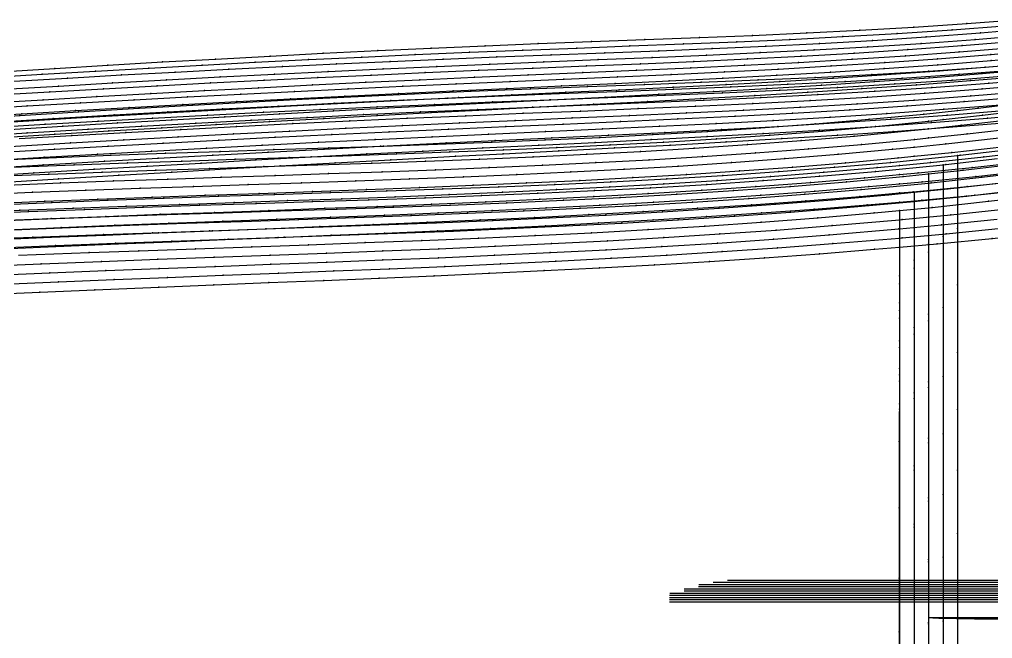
# Model space of a CAD drawing. Extents: x -2408 to 1029, y -526 to 2095.
# Drawn here: x -1537.6 to -1262.1, y 298.3 to 473.7 of the extents above; entities that cross this region are included whole.
import ezdxf

# ---------------------------------------------------------------- set-up
doc = ezdxf.new("R2010")
doc.units = 0

# ---------------------------------------------------------------- blocks, each defined once
blk = doc.blocks.new(' -30')
at = {"layer": '1'}
for points in [[(-952.689583, 505.491886), (-937.607433, 506.156086), (-922.111616, 506.815861), (-907.027667, 507.438159), (-891.957635, 508.04729), (-876.872936, 508.652548), (-861.83698, 509.261239), (-846.753174, 509.887156), (-831.752201, 510.534152), (-816.670932, 511.218628), (-801.184994, 511.966991), (-786.108457, 512.749706), (-770.65652, 513.617506), (-755.587754, 514.53757), (-740.004881, 515.575884), (-725.109999, 516.660635), (-710.060669, 517.858357), (-700.953445, 518.651848), (-694.602526, 519.205145), (-679.573415, 520.634586), (-664.211764, 522.223971)], [(-1026.459982, 10.979555), (-1011.357157, 11.902589), (-996.023324, 12.826319), (-980.999394, 13.717637), (-965.663827, 14.61269), (-950.544015, 15.479823), (-935.206577, 16.343182), (-920.105982, 17.176384), (-904.766612, 18.003775), (-889.287064, 18.818535), (-873.946031, 19.61452), (-858.840044, 20.398946), (-843.499775, 21.209493), (-828.4495, 22.031731), (-813.112931, 22.910487), (-798.123536, 23.822103), (-782.794354, 24.821861), (-767.357727, 25.911562), (-752.041175, 27.088975), (-736.617966, 28.385365)]]:
    blk.add_lwpolyline(points, dxfattribs=at)
at = {"layer": '14'}
for points in [[(-959.803647, 492.458703), (-944.31523, 493.150552), (-928.745346, 493.824862), (-910.67444, 494.579226), (-895.073839, 495.211724), (-879.472994, 495.837705), (-863.872377, 496.46764), (-848.27231, 497.112008), (-832.673265, 497.781282), (-817.075603, 498.485938), (-801.47968, 499.236455), (-785.885971, 500.043304), (-770.294797, 500.916965), (-754.70663, 501.86791), (-739.121791, 502.906618), (-723.540754, 504.043561), (-707.963877, 505.289216), (-700.953674, 505.907516), (-690.233514, 506.852994), (-674.668702, 508.362386), (-659.113786, 510.004054)], [(-1026.968327, -1.775816), (-1010.335484, -0.75873), (-993.222401, 0.270974), (-978.229422, 1.158528), (-962.987189, 2.046197), (-947.543406, 2.929759), (-931.946003, 3.804981), (-916.242685, 4.667644), (-897.852015, 5.652574), (-884.398697, 6.356113), (-868.621156, 7.173227), (-852.843795, 7.995684), (-837.0681, 8.838081), (-821.295402, 9.715025), (-805.527188, 10.641114), (-789.764789, 11.630952), (-774.009689, 12.699139), (-758.263261, 13.860278), (-742.526873, 15.128973)]]:
    blk.add_lwpolyline(points, dxfattribs=at)
at = {"layer": '2'}
blk.add_point((-700.953674, 505.879898), dxfattribs=at)
at = {"layer": '3'}
for p in [(-700.953445, 518.651848), (-694.602526, 519.205145), (-679.573415, 520.634586), (-740.004881, 515.575884), (-725.109999, 516.660635), (-710.060669, 517.858357), (-786.108457, 512.749706), (-770.65652, 513.617506), (-755.587754, 514.53757), (-846.753174, 509.887156), (-831.752201, 510.534152), (-816.670932, 511.218628), (-801.184994, 511.966991), (-907.027667, 507.438159), (-891.957635, 508.04729), (-876.872936, 508.652548), (-861.83698, 509.261239), (-674.668702, 508.362386), (-937.607433, 506.156086), (-922.111616, 506.815861), (-707.963877, 505.289216), (-700.953674, 505.907516), (-690.233514, 506.852994), (-754.70663, 501.86791), (-739.121791, 502.906618), (-723.540754, 504.043561), (-801.47968, 499.236455), (-785.885971, 500.043304), (-770.294797, 500.916965), (-863.872377, 496.46764), (-848.27231, 497.112008), (-832.673265, 497.781282), (-817.075603, 498.485938), (-928.745346, 493.824862), (-910.67444, 494.579226), (-895.073839, 495.211724), (-879.472994, 495.837705), (-944.31523, 493.150552), (-700.95409, 485.75853), (-700.954458, 467.90115), (-700.95481, 450.86053), (-700.955198, 432.063291), (-700.955609, 412.148189), (-700.955925, 396.86254), (-782.794354, 24.821861), (-767.357727, 25.911562), (-752.041175, 27.088975), (-813.112931, 22.910487), (-798.123536, 23.822103), (-873.946031, 19.61452), (-858.840044, 20.398946), (-843.499775, 21.209493), (-828.4495, 22.031731), (-920.105982, 17.176384), (-904.766612, 18.003775), (-889.287064, 18.818535), (-965.663827, 14.61269), (-950.544015, 15.479823), (-935.206577, 16.343182), (-758.263261, 13.860278), (-1011.357157, 11.902589), (-996.023324, 12.826319), (-980.999394, 13.717637), (-789.764789, 11.630952), (-774.009689, 12.699139), (-837.0681, 8.838081), (-821.295402, 9.715025), (-805.527188, 10.641114), (-897.852015, 5.652574), (-884.398697, 6.356113), (-868.621156, 7.173227), (-852.843795, 7.995684), (-947.543406, 2.929759), (-931.946003, 3.804981), (-916.242685, 4.667644), (-993.222401, 0.270974), (-978.229422, 1.158528), (-962.987189, 2.046197), (-1010.335484, -0.75873)]:
    blk.add_point(p, dxfattribs=at)
at = {"layer": '4'}
for p in [(-700.953445, 518.651848), (-700.953674, 505.907516)]:
    blk.add_point(p, dxfattribs=at)
at = {"layer": '7'}
for p, q in [((-766.053925, 405.419922), (-432.919998, 405.419922)), ((-763.632202, -125.051336), (-389.104042, -125.051336))]:
    blk.add_line(p, q, dxfattribs=at)
at = {"layer": '8'}
blk.add_lwpolyline([(-700.953674, 505.879898), (-700.95409, 485.75853), (-700.954458, 467.90115), (-700.95481, 450.86053), (-700.955198, 432.063291), (-700.955609, 412.148189), (-700.955925, 396.86254), (-700.956241, 381.576891), (-700.956551, 366.560706), (-700.956946, 347.424119), (-700.957308, 329.884465), (-700.957624, 314.580517), (-700.957934, 299.567665), (-700.958176, 287.845173)], dxfattribs=at)
blk = doc.blocks.new(' -31')
at = {"layer": '1'}
for points in [[(-956.213389, 507.417536), (-941.164755, 508.066462), (-925.823502, 508.705413), (-910.779474, 509.309431), (-895.436682, 509.909814), (-880.364314, 510.494297), (-865.021492, 511.094201), (-849.986515, 511.696983), (-834.64533, 512.337634), (-819.64924, 512.998925), (-804.311699, 513.721507), (-788.860254, 514.507407), (-773.529113, 515.355389), (-758.116349, 516.287186), (-742.795393, 517.30299), (-727.473822, 518.418899), (-712.168084, 519.644329), (-700.953445, 520.630684), (-697.019179, 520.976708), (-681.735315, 522.450025), (-666.410157, 524.062346)], [(-1025.048698, 13.298257), (-1009.891786, 14.210407), (-994.421841, 15.125327), (-979.087178, 16.015518), (-964.096363, 16.869138), (-948.623433, 17.732253), (-933.280246, 18.568444), (-917.805096, 19.390269), (-902.511805, 20.180359), (-887.034435, 20.959494), (-871.800651, 21.716283), (-856.32288, 22.487864), (-841.149318, 23.262263), (-825.674273, 24.08631), (-810.567308, 24.938351), (-795.098583, 25.874089), (-780.061113, 26.859538), (-764.603561, 27.965631), (-749.634539, 29.141898), (-734.195194, 30.478894)]]:
    blk.add_lwpolyline(points, dxfattribs=at)
at = {"layer": '14'}
for points in [[(-954.668895, 494.772973), (-939.025821, 495.445599), (-923.327902, 496.096582), (-908.17815, 496.702202), (-892.469664, 497.315404), (-876.761037, 497.92473), (-861.052752, 498.541434), (-845.345297, 499.176768), (-829.639194, 499.841984), (-813.934855, 500.548338), (-798.232802, 501.307082), (-782.533523, 502.129468), (-766.837501, 503.02675), (-751.145262, 504.010178), (-735.457216, 505.09101), (-719.773885, 506.280497), (-700.953674, 507.871628), (-700.177085, 507.937295), (-687.689191, 509.100768), (-672.025619, 510.684444)], [(-1034.794891, -0.020003), (-1018.182785, 0.99029), (-1001.068756, 2.012042), (-986.057426, 2.891656), (-970.780793, 3.770144), (-955.286526, 4.643103), (-939.622287, 5.506135), (-923.835967, 6.354823), (-907.975192, 7.18477), (-891.024309, 8.045205), (-875.132846, 8.835067), (-859.241113, 9.625043), (-843.350631, 10.43139), (-827.463031, 11.270359), (-811.579911, 12.158205), (-795.702866, 13.111181), (-779.83353, 14.145537), (-763.973421, 15.277532), (-748.124175, 16.523418), (-732.287387, 17.899448)]]:
    blk.add_lwpolyline(points, dxfattribs=at)
at = {"layer": '2'}
blk.add_point((-700.953674, 507.861099), dxfattribs=at)
at = {"layer": '3'}
for p in [(-697.019179, 520.976708), (-681.735315, 522.450025), (-727.473822, 518.418899), (-712.168084, 519.644329), (-700.953445, 520.630684), (-773.529113, 515.355389), (-758.116349, 516.287186), (-742.795393, 517.30299), (-819.64924, 512.998925), (-804.311699, 513.721507), (-788.860254, 514.507407), (-895.436682, 509.909814), (-880.364314, 510.494297), (-865.021492, 511.094201), (-849.986515, 511.696983), (-834.64533, 512.337634), (-941.164755, 508.066462), (-925.823502, 508.705413), (-910.779474, 509.309431), (-700.953674, 507.871628), (-700.177085, 507.937295), (-687.689191, 509.100768), (-735.457216, 505.09101), (-719.773885, 506.280497), (-782.533523, 502.129468), (-766.837501, 503.02675), (-751.145262, 504.010178), (-845.345297, 499.176768), (-829.639194, 499.841984), (-813.934855, 500.548338), (-798.232802, 501.307082), (-923.327902, 496.096582), (-908.17815, 496.702202), (-892.469664, 497.315404), (-876.761037, 497.92473), (-861.052752, 498.541434), (-939.025821, 495.445599), (-700.95409, 487.322493), (-700.954458, 469.094819), (-700.95481, 451.700844), (-700.955198, 432.513816), (-700.955609, 412.185753), (-700.955925, 396.583138), (-764.603561, 27.965631), (-749.634539, 29.141898), (-810.567308, 24.938351), (-795.098583, 25.874089), (-780.061113, 26.859538), (-856.32288, 22.487864), (-841.149318, 23.262263), (-825.674273, 24.08631), (-917.805096, 19.390269), (-902.511805, 20.180359), (-887.034435, 20.959494), (-871.800651, 21.716283), (-964.096363, 16.869138), (-948.623433, 17.732253), (-933.280246, 18.568444), (-1009.891786, 14.210407), (-994.421841, 15.125327), (-979.087178, 16.015518), (-779.83353, 14.145537), (-763.973421, 15.277532), (-748.124175, 16.523418), (-827.463031, 11.270359), (-811.579911, 12.158205), (-795.702866, 13.111181), (-875.132846, 8.835067), (-859.241113, 9.625043), (-843.350631, 10.43139), (-923.835967, 6.354823), (-907.975192, 7.18477), (-891.024309, 8.045205), (-986.057426, 2.891656), (-970.780793, 3.770144), (-955.286526, 4.643103), (-939.622287, 5.506135), (-1018.182785, 0.99029), (-1001.068756, 2.012042)]:
    blk.add_point(p, dxfattribs=at)
at = {"layer": '4'}
for p in [(-700.953445, 520.630684), (-700.953674, 507.871628)]:
    blk.add_point(p, dxfattribs=at)
at = {"layer": '7'}
for p, q in [((-766.053925, 405.419922), (-432.919998, 405.419922)), ((-763.632202, -125.051336), (-389.104042, -125.051336))]:
    blk.add_line(p, q, dxfattribs=at)
at = {"layer": '8'}
blk.add_lwpolyline([(-700.953674, 507.861099), (-700.95409, 487.322493), (-700.954458, 469.094819), (-700.95481, 451.700844), (-700.955198, 432.513816), (-700.955609, 412.185753), (-700.955925, 396.583138), (-700.956241, 380.980522), (-700.956551, 365.652977), (-700.956946, 346.119563), (-700.957308, 328.216197), (-700.957624, 312.5949), (-700.957934, 297.270754), (-700.958176, 285.305176)], dxfattribs=at)
blk = doc.blocks.new(' -32')
at = {"layer": '1'}
for points in [[(-953.594925, 509.607993), (-938.322926, 510.243036), (-923.1187, 510.850663), (-907.844861, 511.438175), (-892.552142, 512.013187), (-877.277669, 512.585146), (-862.024551, 513.164813), (-846.751166, 513.764664), (-831.53952, 514.392253), (-816.269083, 515.063461), (-801.001022, 515.786796), (-785.834479, 516.567909), (-770.573491, 517.427842), (-755.449849, 518.364112), (-740.200043, 519.403976), (-724.875012, 520.5571), (-709.642093, 521.821944), (-700.953445, 522.616844), (-694.557722, 523.201933), (-679.348956, 524.72913), (-664.318127, 526.376323)], [(-1035.620396, 14.889368), (-1020.483334, 15.798457), (-1005.428564, 16.685545), (-989.985983, 17.577232), (-974.929201, 18.42805), (-959.45837, 19.282104), (-944.399344, 20.092843), (-929.266918, 20.886145), (-914.205567, 21.652657), (-898.727986, 22.414029), (-883.664382, 23.134938), (-868.319484, 23.862668), (-853.255966, 24.585178), (-837.98626, 25.341618), (-822.925843, 26.126801), (-807.730136, 26.973803), (-792.676608, 27.882423), (-777.557094, 28.880208), (-762.5158, 29.973046), (-747.42515, 31.185646)]]:
    blk.add_lwpolyline(points, dxfattribs=at)
at = {"layer": '14'}
for points in [[(-957.264855, 496.740298), (-941.514519, 497.401533), (-925.709144, 498.039063), (-910.545085, 498.626378), (-894.728855, 499.222836), (-878.91242, 499.814759), (-863.096353, 500.414203), (-847.281183, 501.033226), (-831.467557, 501.683881), (-815.656007, 502.378226), (-799.847102, 503.128318), (-784.041373, 503.946213), (-768.239466, 504.843965), (-752.441914, 505.833632), (-736.649247, 506.927273), (-720.862112, 508.136939), (-701.136794, 509.830549), (-700.953674, 509.847908), (-689.034821, 510.978725), (-673.269923, 512.604379)], [(-1033.240274, 2.310251), (-1016.346685, 3.321644), (-998.972567, 4.339362), (-983.75547, 5.211206), (-968.288621, 6.077769), (-952.619872, 6.934457), (-936.796781, 7.776695), (-920.867203, 8.599889), (-902.211607, 9.530105), (-888.328943, 10.199019), (-872.323106, 10.958336), (-856.317384, 11.72208), (-840.313552, 12.508138), (-824.313384, 13.334394), (-808.318694, 14.218732), (-792.331181, 15.179041), (-776.352658, 16.233206), (-760.384899, 17.399111), (-744.429681, 18.694642)]]:
    blk.add_lwpolyline(points, dxfattribs=at)
at = {"layer": '2'}
blk.add_point((-700.953674, 509.8423), dxfattribs=at)
at = {"layer": '3'}
for p in [(-679.348956, 524.72913), (-709.642093, 521.821944), (-700.953445, 522.616844), (-694.557722, 523.201933), (-755.449849, 518.364112), (-740.200043, 519.403976), (-724.875012, 520.5571), (-801.001022, 515.786796), (-785.834479, 516.567909), (-770.573491, 517.427842), (-877.277669, 512.585146), (-862.024551, 513.164813), (-846.751166, 513.764664), (-831.53952, 514.392253), (-816.269083, 515.063461), (-938.322926, 510.243036), (-923.1187, 510.850663), (-907.844861, 511.438175), (-892.552142, 512.013187), (-701.136794, 509.830549), (-700.953674, 509.847908), (-689.034821, 510.978725), (-720.862112, 508.136939), (-768.239466, 504.843965), (-752.441914, 505.833632), (-736.649247, 506.927273), (-831.467557, 501.683881), (-815.656007, 502.378226), (-799.847102, 503.128318), (-784.041373, 503.946213), (-894.728855, 499.222836), (-878.91242, 499.814759), (-863.096353, 500.414203), (-847.281183, 501.033226), (-941.514519, 497.401533), (-925.709144, 498.039063), (-910.545085, 498.626378), (-700.95409, 488.886455), (-700.954458, 470.288488), (-700.95481, 452.541158), (-700.955198, 432.964349), (-700.955505, 417.481348), (-700.95582, 401.624134), (-792.676608, 27.882423), (-777.557094, 28.880208), (-762.5158, 29.973046), (-837.98626, 25.341618), (-822.925843, 26.126801), (-807.730136, 26.973803), (-898.727986, 22.414029), (-883.664382, 23.134938), (-868.319484, 23.862668), (-853.255966, 24.585178), (-944.399344, 20.092843), (-929.266918, 20.886145), (-914.205567, 21.652657), (-1005.428564, 16.685545), (-989.985983, 17.577232), (-974.929201, 18.42805), (-959.45837, 19.282104), (-760.384899, 17.399111), (-1020.483334, 15.798457), (-808.318694, 14.218732), (-792.331181, 15.179041), (-776.352658, 16.233206), (-856.317384, 11.72208), (-840.313552, 12.508138), (-824.313384, 13.334394), (-920.867203, 8.599889), (-902.211607, 9.530105), (-888.328943, 10.199019), (-872.323106, 10.958336), (-968.288621, 6.077769), (-952.619872, 6.934457), (-936.796781, 7.776695), (-1016.346685, 3.321644), (-998.972567, 4.339362), (-983.75547, 5.211206)]:
    blk.add_point(p, dxfattribs=at)
at = {"layer": '4'}
for p in [(-700.953445, 522.616844), (-700.953674, 509.847908)]:
    blk.add_point(p, dxfattribs=at)
at = {"layer": '7'}
for p, q in [((-766.053925, 405.419922), (-432.919998, 405.419922)), ((-763.632202, -125.051336), (-389.104042, -125.051336))]:
    blk.add_line(p, q, dxfattribs=at)
at = {"layer": '8'}
blk.add_lwpolyline([(-700.953674, 509.8423), (-700.95409, 488.886455), (-700.954458, 470.288488), (-700.95481, 452.541158), (-700.955198, 432.964349), (-700.955505, 417.481348), (-700.95582, 401.624134), (-700.956136, 385.673368), (-700.956448, 369.909708), (-700.956751, 354.613812), (-700.957132, 335.431994), (-700.957472, 318.245988), (-700.95776, 303.721027), (-700.958064, 288.378354), (-700.958176, 282.765179)], dxfattribs=at)
blk = doc.blocks.new(' -33')
at = {"layer": '1'}
for points in [[(-956.48809, 511.558167), (-941.15004, 512.181049), (-925.67475, 512.782963), (-910.334706, 513.354747), (-894.898587, 513.915408), (-879.557871, 514.469708), (-863.688546, 515.052308), (-848.824508, 515.617616), (-833.486072, 516.232231), (-818.138934, 516.89045), (-802.804766, 517.602938), (-787.504957, 518.380042), (-772.178103, 519.236488), (-756.925237, 520.177889), (-741.610167, 521.224263), (-726.15143, 522.395236), (-710.854329, 523.679415), (-700.953445, 524.59877), (-695.654133, 525.09081), (-680.382994, 526.653011), (-665.228335, 528.349747)], [(-1038.395303, 16.957794), (-1023.205807, 17.860224), (-1008.012674, 18.74379), (-992.851136, 19.605462), (-977.655667, 20.448117), (-962.378839, 21.273721), (-947.180992, 22.072432), (-931.779804, 22.856026), (-916.57929, 23.602129), (-901.09277, 24.334801), (-885.889938, 25.03201), (-870.467076, 25.730405), (-855.264132, 26.425488), (-839.915285, 27.152162), (-824.715526, 27.914039), (-809.448063, 28.737968), (-794.255524, 29.632615), (-779.081015, 30.617696), (-763.901431, 31.711709), (-748.728626, 32.930879), (-733.570572, 34.291602)]]:
    blk.add_lwpolyline(points, dxfattribs=at)
at = {"layer": '14'}
for points in [[(-959.861696, 498.706712), (-944.003629, 499.356965), (-926.913155, 500.026567), (-910.989376, 500.62208), (-895.064728, 501.201132), (-879.139923, 501.776541), (-863.215558, 502.361125), (-847.292345, 502.967702), (-831.370996, 503.609087), (-815.452108, 504.2981), (-799.536393, 505.047557), (-783.624525, 505.870276), (-767.717215, 506.779072), (-751.815062, 507.786767), (-735.918776, 508.906176), (-720.029071, 510.150113), (-700.953674, 511.831245), (-700.177126, 511.899686), (-686.40693, 513.252232), (-670.544437, 514.956992)], [(-1033.979155, 4.499487), (-1016.881948, 5.50878), (-1001.850177, 6.375805), (-986.520822, 7.239562), (-970.941483, 8.095285), (-955.159831, 8.93821), (-939.223461, 9.763571), (-923.180193, 10.566594), (-907.077622, 11.342517), (-891.073816, 12.083681), (-874.953148, 12.813767), (-858.832385, 13.546876), (-842.71355, 14.302547), (-826.598671, 15.100318), (-810.489657, 15.959734), (-794.388572, 16.90033), (-778.297327, 17.941651), (-762.217985, 19.103232), (-746.152459, 20.404619)]]:
    blk.add_lwpolyline(points, dxfattribs=at)
at = {"layer": '2'}
blk.add_point((-700.953674, 511.823502), dxfattribs=at)
at = {"layer": '3'}
for p in [(-680.382994, 526.653011), (-710.854329, 523.679415), (-700.953445, 524.59877), (-695.654133, 525.09081), (-741.610167, 521.224263), (-726.15143, 522.395236), (-787.504957, 518.380042), (-772.178103, 519.236488), (-756.925237, 520.177889), (-848.824508, 515.617616), (-833.486072, 516.232231), (-818.138934, 516.89045), (-802.804766, 517.602938), (-925.67475, 512.782963), (-910.334706, 513.354747), (-894.898587, 513.915408), (-879.557871, 514.469708), (-863.688546, 515.052308), (-686.40693, 513.252232), (-941.15004, 512.181049), (-720.029071, 510.150113), (-700.953674, 511.831245), (-700.177126, 511.899686), (-751.815062, 507.786767), (-735.918776, 508.906176), (-815.452108, 504.2981), (-799.536393, 505.047557), (-783.624525, 505.870276), (-767.717215, 506.779072), (-879.139923, 501.776541), (-863.215558, 502.361125), (-847.292345, 502.967702), (-831.370996, 503.609087), (-944.003629, 499.356965), (-926.913155, 500.026567), (-910.989376, 500.62208), (-895.064728, 501.201132), (-700.954028, 493.650369), (-700.954378, 475.636261), (-700.954718, 458.108068), (-700.955099, 438.544343), (-700.955402, 422.943899), (-700.955714, 406.866367), (-779.081015, 30.617696), (-763.901431, 31.711709), (-748.728626, 32.930879), (-824.715526, 27.914039), (-809.448063, 28.737968), (-794.255524, 29.632615), (-885.889938, 25.03201), (-870.467076, 25.730405), (-855.264132, 26.425488), (-839.915285, 27.152162), (-947.180992, 22.072432), (-931.779804, 22.856026), (-916.57929, 23.602129), (-901.09277, 24.334801), (-992.851136, 19.605462), (-977.655667, 20.448117), (-962.378839, 21.273721), (-1023.205807, 17.860224), (-1008.012674, 18.74379), (-794.388572, 16.90033), (-778.297327, 17.941651), (-762.217985, 19.103232), (-842.71355, 14.302547), (-826.598671, 15.100318), (-810.489657, 15.959734), (-907.077622, 11.342517), (-891.073816, 12.083681), (-874.953148, 12.813767), (-858.832385, 13.546876), (-955.159831, 8.93821), (-939.223461, 9.763571), (-923.180193, 10.566594), (-1001.850177, 6.375805), (-986.520822, 7.239562), (-970.941483, 8.095285), (-1016.881948, 5.50878)]:
    blk.add_point(p, dxfattribs=at)
at = {"layer": '4'}
for p in [(-700.953445, 524.59877), (-700.953674, 511.831245)]:
    blk.add_point(p, dxfattribs=at)
at = {"layer": '7'}
for p, q in [((-766.053925, 405.419922), (-432.919998, 405.419922)), ((-763.632202, -125.051336), (-389.104042, -125.051336))]:
    blk.add_line(p, q, dxfattribs=at)
at = {"layer": '8'}
blk.add_lwpolyline([(-700.953674, 511.823502), (-700.954028, 493.650369), (-700.954378, 475.636261), (-700.954718, 458.108068), (-700.955099, 438.544343), (-700.955402, 422.943899), (-700.955714, 406.866367), (-700.95603, 390.598014), (-700.956345, 374.425076), (-700.956652, 358.633801), (-700.956946, 343.510434), (-700.957308, 324.879663), (-700.957624, 308.623679), (-700.957934, 292.676912), (-700.958176, 280.225182)], dxfattribs=at)
blk = doc.blocks.new(' -34')
at = {"layer": '1'}
for points in [[(-965.215882, 513.271594), (-950.096284, 513.881158), (-934.975648, 514.464395), (-919.969694, 515.01613), (-904.847304, 515.551791), (-889.426656, 516.088687), (-874.304032, 516.617669), (-858.928688, 517.169872), (-843.807493, 517.738742), (-828.480727, 518.353322), (-813.363008, 519.008648), (-798.086688, 519.732265), (-782.975286, 520.520557), (-767.749252, 521.39969), (-752.648256, 522.367472), (-737.469475, 523.44814), (-722.384569, 524.641285), (-707.267001, 525.968982), (-700.953445, 526.583061), (-692.206002, 527.43393), (-677.079541, 529.053574), (-662.050227, 530.814204)], [(-1037.754675, 19.228593), (-1022.618181, 20.113599), (-1007.441167, 20.979895), (-992.302211, 21.821958), (-977.184378, 22.639662), (-962.042918, 23.434851), (-946.865268, 24.207538), (-931.721191, 24.951114), (-916.239627, 25.679105), (-901.092699, 26.362402), (-885.785749, 27.030579), (-870.637486, 27.683523), (-855.402736, 28.3493), (-840.256066, 29.038188), (-825.104764, 29.772288), (-809.963278, 30.568387), (-794.902986, 31.439294), (-779.771741, 32.411262), (-764.804323, 33.485809), (-749.690761, 34.703088), (-734.588409, 36.070656)]]:
    blk.add_lwpolyline(points, dxfattribs=at)
at = {"layer": '14'}
for points in [[(-950.491596, 501.155579), (-930.471633, 501.924001), (-916.404954, 502.435759), (-900.37211, 503.000341), (-884.338821, 503.558087), (-868.305938, 504.122599), (-852.274195, 504.707481), (-836.244364, 505.32634), (-820.217219, 505.992778), (-804.193493, 506.720402), (-788.174036, 507.522814), (-772.159582, 508.413619), (-756.150905, 509.406422), (-740.148737, 510.51483), (-724.15393, 511.752442), (-708.167216, 513.132865), (-700.953674, 513.827705), (-691.711907, 514.717917), (-675.745384, 516.42358), (-659.793142, 518.29591)], [(-1029.778474, 6.975854), (-1014.859924, 7.838422), (-999.611605, 8.698471), (-984.081227, 9.551048), (-968.316431, 10.391207), (-952.36486, 11.213999), (-936.274156, 12.014474), (-920.091959, 12.787686), (-903.24683, 13.556277), (-887.01248, 14.266178), (-870.776659, 14.965254), (-854.541482, 15.674685), (-838.309179, 16.415645), (-822.081941, 17.20931), (-805.861958, 18.076856), (-789.651423, 19.039459), (-773.452526, 20.118295), (-757.267459, 21.33454), (-741.098412, 22.70937)]]:
    blk.add_lwpolyline(points, dxfattribs=at)
at = {"layer": '2'}
blk.add_point((-700.953674, 513.804703), dxfattribs=at)
at = {"layer": '3'}
for p in [(-677.079541, 529.053574), (-700.953445, 526.583061), (-692.206002, 527.43393), (-722.384569, 524.641285), (-707.267001, 525.968982), (-767.749252, 521.39969), (-752.648256, 522.367472), (-737.469475, 523.44814), (-828.480727, 518.353322), (-813.363008, 519.008648), (-798.086688, 519.732265), (-782.975286, 520.520557), (-904.847304, 515.551791), (-889.426656, 516.088687), (-874.304032, 516.617669), (-858.928688, 517.169872), (-843.807493, 517.738742), (-675.745384, 516.42358), (-950.096284, 513.881158), (-934.975648, 514.464395), (-919.969694, 515.01613), (-708.167216, 513.132865), (-700.953674, 513.827705), (-691.711907, 514.717917), (-740.148737, 510.51483), (-724.15393, 511.752442), (-788.174036, 507.522814), (-772.159582, 508.413619), (-756.150905, 509.406422), (-852.274195, 504.707481), (-836.244364, 505.32634), (-820.217219, 505.992778), (-804.193493, 506.720402), (-930.471633, 501.924001), (-916.404954, 502.435759), (-900.37211, 503.000341), (-884.338821, 503.558087), (-868.305938, 504.122599), (-700.954028, 495.276801), (-700.954378, 476.91103), (-700.954718, 459.040651), (-700.955099, 439.09501), (-700.955402, 423.190017), (-700.955714, 406.798633), (-764.804323, 33.485809), (-749.690761, 34.703088), (-809.963278, 30.568387), (-794.902986, 31.439294), (-779.771741, 32.411262), (-870.637486, 27.683523), (-855.402736, 28.3493), (-840.256066, 29.038188), (-825.104764, 29.772288), (-931.721191, 24.951114), (-916.239627, 25.679105), (-901.092699, 26.362402), (-885.785749, 27.030579), (-977.184378, 22.639662), (-962.042918, 23.434851), (-946.865268, 24.207538), (-1022.618181, 20.113599), (-1007.441167, 20.979895), (-992.302211, 21.821958), (-773.452526, 20.118295), (-757.267459, 21.33454), (-822.081941, 17.20931), (-805.861958, 18.076856), (-789.651423, 19.039459), (-887.01248, 14.266178), (-870.776659, 14.965254), (-854.541482, 15.674685), (-838.309179, 16.415645), (-952.36486, 11.213999), (-936.274156, 12.014474), (-920.091959, 12.787686), (-903.24683, 13.556277), (-999.611605, 8.698471), (-984.081227, 9.551048), (-968.316431, 10.391207), (-1014.859924, 7.838422)]:
    blk.add_point(p, dxfattribs=at)
at = {"layer": '4'}
for p in [(-700.953445, 526.583061), (-700.953674, 513.827705)]:
    blk.add_point(p, dxfattribs=at)
at = {"layer": '7'}
for p, q in [((-766.053925, 405.419922), (-432.919998, 405.419922)), ((-763.632202, -125.051336), (-389.104042, -125.051336))]:
    blk.add_line(p, q, dxfattribs=at)
at = {"layer": '8'}
blk.add_lwpolyline([(-700.953674, 513.804703), (-700.954028, 495.276801), (-700.954378, 476.91103), (-700.954718, 459.040651), (-700.955099, 439.09501), (-700.955402, 423.190017), (-700.955714, 406.798633), (-700.95603, 390.212692), (-700.956345, 373.72403), (-700.956652, 357.62448), (-700.956946, 342.205879), (-700.957308, 323.211396), (-700.957624, 306.638075), (-700.957934, 290.379991), (-700.958176, 277.685184)], dxfattribs=at)
blk = doc.blocks.new(' -35')
at = {"layer": '1'}
for points in [[(-962.418328, 515.226969), (-947.101668, 515.848926), (-932.063875, 516.43203), (-916.699984, 516.998682), (-901.660338, 517.532334), (-886.339838, 518.067081), (-871.300024, 518.595463), (-856.027448, 519.147777), (-840.989233, 519.719206), (-825.768242, 520.337784), (-810.733724, 521.000639), (-795.566458, 521.733877), (-780.538711, 522.536485), (-765.424873, 523.432438), (-750.408314, 524.423039), (-735.401972, 525.525264), (-720.402648, 526.751485), (-705.415099, 528.113438), (-700.953445, 528.563385), (-690.21272, 529.646569), (-675.255575, 531.309469)], [(-1037.62876, 21.010414), (-1022.317543, 21.921666), (-1007.100354, 22.804557), (-991.843722, 23.665668), (-976.623719, 24.499686), (-961.287901, 25.314339), (-946.065137, 26.095991), (-930.879642, 26.845534), (-915.653807, 27.564757), (-900.149849, 28.264762), (-884.921417, 28.926582), (-869.491646, 29.586773), (-854.263099, 30.245948), (-838.920024, 30.938467), (-823.694953, 31.673938), (-808.446946, 32.477426), (-793.229916, 33.364866), (-778.088367, 34.352138), (-762.886271, 35.467571), (-747.500666, 36.743473)]]:
    blk.add_lwpolyline(points, dxfattribs=at)
at = {"layer": '14'}
for points in [[(-959.889795, 502.620711), (-944.017931, 503.261005), (-927.07975, 503.910177), (-911.141133, 504.489572), (-895.201398, 505.050407), (-879.261329, 505.606817), (-863.321862, 506.172931), (-847.38378, 506.762882), (-831.447983, 507.390801), (-815.515369, 508.070817), (-799.586721, 508.817065), (-783.662977, 509.643673), (-767.744919, 510.564776), (-751.833447, 511.594504), (-735.929458, 512.746984), (-720.033737, 514.036355), (-700.953674, 515.790672), (-700.177104, 515.862091), (-686.131963, 517.310616), (-670.270165, 519.108084)], [(-1031.722486, 8.641986), (-1014.537182, 9.654577), (-999.436765, 10.519862), (-984.045124, 11.377264), (-968.410118, 12.221633), (-952.579384, 13.047829), (-936.600783, 13.850699), (-920.522136, 14.625094), (-904.391192, 15.365869), (-888.600371, 16.057306), (-872.455227, 16.747644), (-856.310227, 17.443511), (-840.167818, 18.167295), (-824.030335, 18.94139), (-807.900113, 19.78819), (-791.779599, 20.730083), (-775.671091, 21.789465), (-759.577038, 22.988724), (-743.499734, 24.350258)]]:
    blk.add_lwpolyline(points, dxfattribs=at)
at = {"layer": '2'}
blk.add_point((-700.953674, 515.785904), dxfattribs=at)
at = {"layer": '3'}
for p in [(-690.21272, 529.646569), (-720.402648, 526.751485), (-705.415099, 528.113438), (-700.953445, 528.563385), (-750.408314, 524.423039), (-735.401972, 525.525264), (-810.733724, 521.000639), (-795.566458, 521.733877), (-780.538711, 522.536485), (-765.424873, 523.432438), (-886.339838, 518.067081), (-871.300024, 518.595463), (-856.027448, 519.147777), (-840.989233, 519.719206), (-825.768242, 520.337784), (-947.101668, 515.848926), (-932.063875, 516.43203), (-916.699984, 516.998682), (-901.660338, 517.532334), (-700.953674, 515.790672), (-700.177104, 515.862091), (-686.131963, 517.310616), (-735.929458, 512.746984), (-720.033737, 514.036355), (-767.744919, 510.564776), (-751.833447, 511.594504), (-831.447983, 507.390801), (-815.515369, 508.070817), (-799.586721, 508.817065), (-783.662977, 509.643673), (-911.141133, 504.489572), (-895.201398, 505.050407), (-879.261329, 505.606817), (-863.321862, 506.172931), (-847.38378, 506.762882), (-944.017931, 503.261005), (-927.07975, 503.910177), (-700.954028, 496.90323), (-700.954378, 478.185792), (-700.954718, 459.973234), (-700.955099, 439.645677), (-700.955402, 423.436136), (-700.955714, 406.73088), (-793.229916, 33.364866), (-778.088367, 34.352138), (-762.886271, 35.467571), (-838.920024, 30.938467), (-823.694953, 31.673938), (-808.446946, 32.477426), (-915.653807, 27.564757), (-900.149849, 28.264762), (-884.921417, 28.926582), (-869.491646, 29.586773), (-854.263099, 30.245948), (-961.287901, 25.314339), (-946.065137, 26.095991), (-930.879642, 26.845534), (-1007.100354, 22.804557), (-991.843722, 23.665668), (-976.623719, 24.499686), (-759.577038, 22.988724), (-1022.317543, 21.921666), (-807.900113, 19.78819), (-791.779599, 20.730083), (-775.671091, 21.789465), (-872.455227, 16.747644), (-856.310227, 17.443511), (-840.167818, 18.167295), (-824.030335, 18.94139), (-936.600783, 13.850699), (-920.522136, 14.625094), (-904.391192, 15.365869), (-888.600371, 16.057306), (-984.045124, 11.377264), (-968.410118, 12.221633), (-952.579384, 13.047829), (-1014.537182, 9.654577), (-999.436765, 10.519862)]:
    blk.add_point(p, dxfattribs=at)
at = {"layer": '4'}
for p in [(-700.953445, 528.563385), (-700.953674, 515.790672)]:
    blk.add_point(p, dxfattribs=at)
at = {"layer": '7'}
for p, q in [((-766.053925, 405.419922), (-432.919998, 405.419922)), ((-763.632202, -125.051336), (-389.104042, -125.051336))]:
    blk.add_line(p, q, dxfattribs=at)
at = {"layer": '8'}
blk.add_lwpolyline([(-700.953674, 515.785904), (-700.954028, 496.90323), (-700.954378, 478.185792), (-700.954718, 459.973234), (-700.955099, 439.645677), (-700.955402, 423.436136), (-700.955714, 406.73088), (-700.95603, 389.827352), (-700.956345, 373.022984), (-700.956652, 356.61516), (-700.956946, 340.901323), (-700.957221, 326.178895), (-700.95755, 308.605239), (-700.957822, 294.027856), (-700.958098, 279.321955), (-700.958176, 275.145187)], dxfattribs=at)
blk = doc.blocks.new(' -36')
at = {"layer": '1'}
for points in [[(-965.726704, 517.167631), (-950.598815, 517.768795), (-935.469816, 518.340965), (-920.108045, 518.890989), (-904.977129, 519.409745), (-889.535127, 519.928552), (-874.403924, 520.43925), (-859.012279, 520.974155), (-843.882598, 521.52789), (-828.545795, 522.130495), (-813.419835, 522.778333), (-798.140791, 523.499676), (-783.021692, 524.2926), (-767.800844, 525.183498), (-752.693251, 526.172578), (-737.527572, 527.283292), (-722.438094, 528.518808), (-707.060918, 529.926364), (-700.953445, 530.549164), (-691.998971, 531.462283), (-676.88921, 533.164435)], [(-1036.410653, 23.317033), (-1021.256825, 24.202708), (-1006.057486, 25.066314), (-990.900814, 25.901619), (-975.755622, 26.709103), (-960.595979, 27.489451), (-945.386085, 28.243615), (-930.223439, 28.963117), (-914.952428, 29.650953), (-899.78665, 30.300871), (-884.445538, 30.932854), (-869.278321, 31.54862), (-854.024831, 32.178944), (-838.859382, 32.836911), (-823.702092, 33.546003), (-808.542478, 34.326618), (-793.490451, 35.191923), (-778.34243, 36.173265), (-762.893095, 37.309129), (-747.76605, 38.574965)]]:
    blk.add_lwpolyline(points, dxfattribs=at)
at = {"layer": '14'}
for points in [[(-966.467366, 504.426937), (-950.509786, 505.06263), (-930.471527, 505.814959), (-916.56327, 506.306527), (-900.514973, 506.852996), (-884.466126, 507.391562), (-868.417693, 507.937146), (-852.370641, 508.504669), (-836.325935, 509.109055), (-820.284541, 509.765225), (-804.247424, 510.4881), (-788.215549, 511.292603), (-772.189882, 512.193656), (-756.171388, 513.20618), (-740.161033, 514.345097), (-724.159783, 515.62533), (-708.168603, 517.0618), (-700.953674, 517.789421), (-691.430898, 518.749796), (-675.464664, 520.544407)], [(-1029.930705, 10.976945), (-1014.997467, 11.840784), (-999.732822, 12.698583), (-984.184671, 13.545005), (-968.400697, 14.374727), (-952.428582, 15.182423), (-936.316231, 15.962758), (-920.111287, 16.710408), (-903.482609, 17.436119), (-887.223827, 18.109548), (-870.963124, 18.769112), (-854.703125, 19.438837), (-838.446343, 20.142751), (-822.195444, 20.904879), (-805.952939, 21.74925), (-789.721457, 22.699888), (-773.503624, 23.780818), (-757.301952, 25.016072), (-741.119106, 26.429668)]]:
    blk.add_lwpolyline(points, dxfattribs=at)
at = {"layer": '2'}
blk.add_point((-700.953674, 517.767105), dxfattribs=at)
at = {"layer": '3'}
for p in [(-707.060918, 529.926364), (-700.953445, 530.549164), (-691.998971, 531.462283), (-737.527572, 527.283292), (-722.438094, 528.518808), (-783.021692, 524.2926), (-767.800844, 525.183498), (-752.693251, 526.172578), (-859.012279, 520.974155), (-843.882598, 521.52789), (-828.545795, 522.130495), (-813.419835, 522.778333), (-798.140791, 523.499676), (-935.469816, 518.340965), (-920.108045, 518.890989), (-904.977129, 519.409745), (-889.535127, 519.928552), (-874.403924, 520.43925), (-691.430898, 518.749796), (-950.598815, 517.768795), (-724.159783, 515.62533), (-708.168603, 517.0618), (-700.953674, 517.789421), (-756.171388, 513.20618), (-740.161033, 514.345097), (-820.284541, 509.765225), (-804.247424, 510.4881), (-788.215549, 511.292603), (-772.189882, 512.193656), (-884.466126, 507.391562), (-868.417693, 507.937146), (-852.370641, 508.504669), (-836.325935, 509.109055), (-950.509786, 505.06263), (-930.471527, 505.814959), (-916.56327, 506.306527), (-900.514973, 506.852996), (-700.954028, 498.52966), (-700.954378, 479.460557), (-700.954718, 460.90582), (-700.955099, 440.196339), (-700.955402, 423.682258), (-700.955714, 406.66315), (-778.34243, 36.173265), (-762.893095, 37.309129), (-823.702092, 33.546003), (-808.542478, 34.326618), (-793.490451, 35.191923), (-884.445538, 30.932854), (-869.278321, 31.54862), (-854.024831, 32.178944), (-838.859382, 32.836911), (-945.386085, 28.243615), (-930.223439, 28.963117), (-914.952428, 29.650953), (-899.78665, 30.300871), (-1006.057486, 25.066314), (-990.900814, 25.901619), (-975.755622, 26.709103), (-960.595979, 27.489451), (-757.301952, 25.016072), (-1021.256825, 24.202708), (-789.721457, 22.699888), (-773.503624, 23.780818), (-854.703125, 19.438837), (-838.446343, 20.142751), (-822.195444, 20.904879), (-805.952939, 21.74925), (-920.111287, 16.710408), (-903.482609, 17.436119), (-887.223827, 18.109548), (-870.963124, 18.769112), (-968.400697, 14.374727), (-952.428582, 15.182423), (-936.316231, 15.962758), (-1014.997467, 11.840784), (-999.732822, 12.698583), (-984.184671, 13.545005)]:
    blk.add_point(p, dxfattribs=at)
at = {"layer": '4'}
for p in [(-700.953445, 530.549164), (-700.953674, 517.789421)]:
    blk.add_point(p, dxfattribs=at)
at = {"layer": '7'}
for p, q in [((-766.053925, 405.419922), (-432.919998, 405.419922)), ((-763.632202, -125.051336), (-389.104042, -125.051336))]:
    blk.add_line(p, q, dxfattribs=at)
at = {"layer": '8'}
blk.add_lwpolyline([(-700.953674, 517.767105), (-700.954028, 498.52966), (-700.954378, 479.460557), (-700.954718, 460.90582), (-700.955099, 440.196339), (-700.955402, 423.682258), (-700.955714, 406.66315), (-700.95603, 389.442035), (-700.956345, 372.321923), (-700.956652, 355.605825), (-700.956946, 339.596753), (-700.957221, 324.597717), (-700.95755, 306.693891), (-700.957822, 291.84263), (-700.958098, 276.860416), (-700.958176, 272.605171)], dxfattribs=at)
blk = doc.blocks.new(' -37')
at = {"layer": '1'}
for points in [[(-961.940697, 519.162555), (-946.781324, 519.767799), (-931.727888, 520.338632), (-916.346722, 520.889892), (-901.291345, 521.406589), (-885.957288, 521.923248), (-870.901759, 522.434341), (-855.620824, 522.970364), (-840.566943, 523.528651), (-825.3441, 524.137176), (-810.294246, 524.79554), (-795.132554, 525.529318), (-780.09012, 526.340623), (-764.989993, 527.251959), (-749.960015, 528.268938), (-734.980165, 529.405055), (-719.969659, 530.679731), (-704.972548, 532.103056), (-700.953445, 532.528), (-690.013251, 533.684673), (-675.05059, 535.433208)], [(-1038.340487, 24.97283), (-1023.01061, 25.889038), (-1007.772551, 26.773451), (-992.492097, 27.632547), (-977.250894, 28.460483), (-961.886137, 29.265319), (-946.641757, 30.032803), (-931.141849, 30.777437), (-915.893945, 31.472146), (-900.888486, 32.120227), (-885.637784, 32.748686), (-870.190481, 33.371573), (-854.939422, 33.993086), (-839.591104, 34.648185), (-824.343593, 35.35114), (-809.104225, 36.126875), (-793.865264, 36.996934), (-778.746142, 37.975006), (-763.523574, 39.097431), (-748.137304, 40.395344)]]:
    blk.add_lwpolyline(points, dxfattribs=at)
at = {"layer": '14'}
for points in [[(-959.919004, 506.534451), (-944.032768, 507.164911), (-927.25288, 507.793881), (-911.298799, 508.357378), (-895.343292, 508.900194), (-879.387378, 509.437773), (-863.432077, 509.98556), (-847.478524, 510.558995), (-831.527737, 511.173521), (-815.580737, 511.844583), (-799.638658, 512.587621), (-783.702481, 513.41808), (-767.773341, 514.351399), (-751.852258, 515.403024), (-735.94025, 516.588398), (-720.038454, 517.92296), (-700.953674, 519.750137), (-700.177087, 519.824491), (-685.846882, 521.372746), (-669.986176, 523.263087)], [(-1048.543135, 11.624431), (-1031.880898, 12.639294), (-1014.678938, 13.654551), (-999.562379, 14.518438), (-984.153024, 15.37064), (-968.498774, 16.205628), (-952.64753, 17.017874), (-936.647193, 17.801848), (-920.545628, 18.552025), (-904.390811, 19.262872), (-888.818666, 19.909773), (-872.648382, 20.561553), (-856.478172, 21.218032), (-840.310819, 21.904454), (-824.149105, 22.646062), (-807.995813, 23.468099), (-791.853726, 24.395809), (-775.725625, 25.454434), (-759.614293, 26.669217), (-743.522514, 28.065403)]]:
    blk.add_lwpolyline(points, dxfattribs=at)
at = {"layer": '2'}
blk.add_point((-700.953674, 519.748306), dxfattribs=at)
at = {"layer": '3'}
for p in [(-704.972548, 532.103056), (-700.953445, 532.528), (-690.013251, 533.684673), (-734.980165, 529.405055), (-719.969659, 530.679731), (-780.09012, 526.340623), (-764.989993, 527.251959), (-749.960015, 528.268938), (-840.566943, 523.528651), (-825.3441, 524.137176), (-810.294246, 524.79554), (-795.132554, 525.529318), (-916.346722, 520.889892), (-901.291345, 521.406589), (-885.957288, 521.923248), (-870.901759, 522.434341), (-855.620824, 522.970364), (-685.846882, 521.372746), (-946.781324, 519.767799), (-931.727888, 520.338632), (-700.953674, 519.750137), (-700.177087, 519.824491), (-751.852258, 515.403024), (-735.94025, 516.588398), (-720.038454, 517.92296), (-799.638658, 512.587621), (-783.702481, 513.41808), (-767.773341, 514.351399), (-863.432077, 509.98556), (-847.478524, 510.558995), (-831.527737, 511.173521), (-815.580737, 511.844583), (-944.032768, 507.164911), (-927.25288, 507.793881), (-911.298799, 508.357378), (-895.343292, 508.900194), (-879.387378, 509.437773), (-700.954028, 500.156092), (-700.954378, 480.735319), (-700.954718, 461.838403), (-700.955001, 446.185582), (-700.955299, 429.606974), (-700.955609, 412.411159), (-700.955925, 394.906745), (-763.523574, 39.097431), (-809.104225, 36.126875), (-793.865264, 36.996934), (-778.746142, 37.975006), (-870.190481, 33.371573), (-854.939422, 33.993086), (-839.591104, 34.648185), (-824.343593, 35.35114), (-931.141849, 30.777437), (-915.893945, 31.472146), (-900.888486, 32.120227), (-885.637784, 32.748686), (-992.492097, 27.632547), (-977.250894, 28.460483), (-961.886137, 29.265319), (-946.641757, 30.032803), (-1023.01061, 25.889038), (-1007.772551, 26.773451), (-775.725625, 25.454434), (-759.614293, 26.669217), (-824.149105, 22.646062), (-807.995813, 23.468099), (-791.853726, 24.395809), (-888.818666, 19.909773), (-872.648382, 20.561553), (-856.478172, 21.218032), (-840.310819, 21.904454), (-952.64753, 17.017874), (-936.647193, 17.801848), (-920.545628, 18.552025), (-904.390811, 19.262872), (-999.562379, 14.518438), (-984.153024, 15.37064), (-968.498774, 16.205628), (-1031.880898, 12.639294), (-1014.678938, 13.654551)]:
    blk.add_point(p, dxfattribs=at)
at = {"layer": '4'}
for p in [(-700.953445, 532.528), (-700.953674, 519.750137)]:
    blk.add_point(p, dxfattribs=at)
at = {"layer": '7'}
for p, q in [((-766.053925, 405.419922), (-432.919998, 405.419922)), ((-763.632202, -125.051336), (-389.104042, -125.051336))]:
    blk.add_line(p, q, dxfattribs=at)
at = {"layer": '8'}
blk.add_lwpolyline([(-700.953674, 519.748306), (-700.954028, 500.156092), (-700.954378, 480.735319), (-700.954718, 461.838403), (-700.955001, 446.185582), (-700.955299, 429.606974), (-700.955609, 412.411159), (-700.955925, 394.906745), (-700.956241, 377.402331), (-700.956551, 360.206516), (-700.956849, 343.627916), (-700.957132, 327.975094), (-700.957472, 309.078169), (-700.95776, 293.107232), (-700.958026, 278.372579), (-700.958176, 270.065174)], dxfattribs=at)
blk = doc.blocks.new(' -38')
at = {"layer": '1'}
for points in [[(-965.239343, 521.103977), (-950.098657, 521.695154), (-934.956771, 522.254539), (-919.752783, 522.782963), (-904.608864, 523.284549), (-889.149116, 523.785144), (-874.004893, 524.278163), (-858.600561, 524.796536), (-843.457957, 525.336605), (-828.114904, 525.928832), (-812.976296, 526.571506), (-797.698533, 527.292967), (-782.567416, 528.093739), (-767.356104, 528.99956), (-752.237743, 530.01405), (-737.089919, 531.158608), (-721.991864, 532.441481), (-706.853119, 533.885991), (-700.953445, 534.515419), (-691.78609, 535.493497), (-676.697595, 537.277561)], [(-1036.534149, 27.317586), (-1021.370139, 28.205607), (-1006.047052, 29.074395), (-990.879768, 29.904648), (-975.63738, 30.707629), (-960.466797, 31.474904), (-945.186374, 32.214768), (-930.012502, 32.912398), (-914.945218, 33.563884), (-899.767879, 34.182437), (-884.396283, 34.779537), (-869.217366, 35.358234), (-853.944644, 35.95182), (-838.767514, 36.575588), (-823.604689, 37.255255), (-808.433665, 38.014085), (-793.390631, 38.86617), (-778.232292, 39.847281), (-762.804824, 40.995304), (-747.670139, 42.292076)]]:
    blk.add_lwpolyline(points, dxfattribs=at)
at = {"layer": '14'}
for points in [[(-966.500824, 508.343063), (-950.528719, 508.969506), (-930.471454, 509.705919), (-916.727641, 510.177589), (-900.663291, 510.706152), (-884.598196, 511.22572), (-868.533563, 511.752528), (-852.4706, 512.302813), (-836.410399, 512.892813), (-820.354169, 513.538763), (-804.303079, 514.256901), (-788.258336, 515.06346), (-772.221034, 515.974682), (-756.19238, 517.006801), (-740.173581, 518.17605), (-724.165731, 519.498673), (-708.170037, 520.990903), (-700.953674, 521.751289), (-691.139858, 522.78543), (-675.174204, 524.669193)], [(-1044.654496, 14.107573), (-1027.620986, 15.121254), (-1012.613867, 15.985286), (-997.281769, 16.838816), (-981.672421, 17.676144), (-965.833839, 18.491552), (-949.813748, 19.27934), (-933.660167, 20.033792), (-917.420856, 20.749203), (-901.010454, 21.425357), (-884.725897, 22.058017), (-868.439471, 22.678174), (-852.154187, 23.312704), (-835.873055, 23.988483), (-819.599087, 24.732388), (-803.335331, 25.571293), (-787.08472, 26.532076), (-770.850305, 27.641614), (-754.635096, 28.926781)]]:
    blk.add_lwpolyline(points, dxfattribs=at)
at = {"layer": '2'}
blk.add_point((-700.953674, 521.729507), dxfattribs=at)
at = {"layer": '3'}
for p in [(-691.78609, 535.493497), (-721.991864, 532.441481), (-706.853119, 533.885991), (-700.953445, 534.515419), (-752.237743, 530.01405), (-737.089919, 531.158608), (-812.976296, 526.571506), (-797.698533, 527.292967), (-782.567416, 528.093739), (-767.356104, 528.99956), (-889.149116, 523.785144), (-874.004893, 524.278163), (-858.600561, 524.796536), (-843.457957, 525.336605), (-828.114904, 525.928832), (-950.098657, 521.695154), (-934.956771, 522.254539), (-919.752783, 522.782963), (-904.608864, 523.284549), (-708.170037, 520.990903), (-700.953674, 521.751289), (-691.139858, 522.78543), (-740.173581, 518.17605), (-724.165731, 519.498673), (-772.221034, 515.974682), (-756.19238, 517.006801), (-836.410399, 512.892813), (-820.354169, 513.538763), (-804.303079, 514.256901), (-788.258336, 515.06346), (-916.727641, 510.177589), (-900.663291, 510.706152), (-884.598196, 511.22572), (-868.533563, 511.752528), (-852.4706, 512.302813), (-950.528719, 508.969506), (-930.471454, 509.705919), (-700.954028, 501.782521), (-700.954378, 482.010081), (-700.954718, 462.770986), (-700.955001, 446.834736), (-700.955299, 429.955916), (-700.955609, 412.448723), (-700.955925, 394.627342), (-793.390631, 38.86617), (-778.232292, 39.847281), (-762.804824, 40.995304), (-853.944644, 35.95182), (-838.767514, 36.575588), (-823.604689, 37.255255), (-808.433665, 38.014085), (-914.945218, 33.563884), (-899.767879, 34.182437), (-884.396283, 34.779537), (-869.217366, 35.358234), (-975.63738, 30.707629), (-960.466797, 31.474904), (-945.186374, 32.214768), (-930.012502, 32.912398), (-1021.370139, 28.205607), (-1006.047052, 29.074395), (-990.879768, 29.904648), (-770.850305, 27.641614), (-803.335331, 25.571293), (-787.08472, 26.532076), (-884.725897, 22.058017), (-868.439471, 22.678174), (-852.154187, 23.312704), (-835.873055, 23.988483), (-819.599087, 24.732388), (-933.660167, 20.033792), (-917.420856, 20.749203), (-901.010454, 21.425357), (-997.281769, 16.838816), (-981.672421, 17.676144), (-965.833839, 18.491552), (-949.813748, 19.27934), (-1027.620986, 15.121254), (-1012.613867, 15.985286)]:
    blk.add_point(p, dxfattribs=at)
at = {"layer": '4'}
for p in [(-700.953445, 534.515419), (-700.953674, 521.751289)]:
    blk.add_point(p, dxfattribs=at)
at = {"layer": '7'}
for p, q in [((-766.053925, 405.419922), (-432.919998, 405.419922)), ((-763.632202, -125.051336), (-389.104042, -125.051336))]:
    blk.add_line(p, q, dxfattribs=at)
at = {"layer": '8'}
blk.add_lwpolyline([(-700.953674, 521.729507), (-700.954028, 501.782521), (-700.954378, 482.010081), (-700.954718, 462.770986), (-700.955001, 446.834736), (-700.955299, 429.955916), (-700.955609, 412.448723), (-700.955925, 394.627342), (-700.956241, 376.805981), (-700.956551, 359.298787), (-700.956849, 342.419967), (-700.957132, 326.483707), (-700.957392, 311.804195), (-700.957694, 294.729498), (-700.957982, 278.448017), (-700.958176, 267.525177)], dxfattribs=at)
blk = doc.blocks.new(' -39')
at = {"layer": '1'}
for points in [[(-977.031719, 522.454122), (-961.965625, 523.077061), (-946.968522, 523.666651), (-931.899884, 524.226331), (-916.49974, 524.763351), (-901.429047, 525.263748), (-886.079673, 525.762612), (-871.00879, 526.256195), (-855.717723, 526.775367), (-840.648534, 527.319452), (-825.422163, 527.916512), (-810.357196, 528.568456), (-795.199686, 529.300447), (-780.142749, 530.117611), (-765.055017, 531.041074), (-750.011815, 532.080716), (-735.057094, 533.246512), (-720.035496, 534.565019), (-705.028953, 536.044668), (-700.953445, 536.494751), (-689.803143, 537.726153), (-674.835862, 539.5605)], [(-1048.115116, 28.375707), (-1032.733766, 29.316476), (-1017.662239, 30.209631), (-1002.543993, 31.075864), (-987.469023, 31.908482), (-972.426874, 32.706807), (-957.348397, 33.473774), (-942.248849, 34.207305), (-927.166897, 34.900925), (-911.706027, 35.56711), (-896.620456, 36.177591), (-881.396374, 36.763393), (-866.309244, 37.333801), (-851.182551, 37.918832), (-836.097355, 38.538959), (-821.085808, 39.215891), (-806.007134, 39.979071), (-790.620141, 40.86786), (-775.053399, 41.905349), (-760.284358, 43.042005)]]:
    blk.add_lwpolyline(points, dxfattribs=at)
at = {"layer": '14'}
for points in [[(-975.739825, 509.797379), (-959.949469, 510.447933), (-944.048289, 511.068691), (-927.432479, 511.677712), (-911.462354, 512.225537), (-895.490435, 512.750536), (-879.517989, 513.269462), (-863.546283, 513.799066), (-847.576583, 514.356098), (-831.610157, 514.957311), (-815.64827, 515.619455), (-799.692189, 516.359282), (-783.743181, 517.193543), (-767.802512, 518.138989), (-751.87145, 519.212373), (-735.951261, 520.430444), (-720.043173, 521.809958), (-700.953674, 523.709602), (-700.17713, 523.786888), (-685.551947, 525.438748)], [(-1046.374204, 15.759285), (-1029.615329, 16.781028), (-1012.32492, 17.797807), (-997.139406, 18.658261), (-981.667468, 19.502261), (-965.957125, 20.323897), (-950.056397, 21.117259), (-934.013301, 21.876438), (-917.875856, 22.595524), (-902.536653, 23.234737), (-886.342965, 23.866598), (-870.146549, 24.478843), (-853.950619, 25.099564), (-837.758392, 25.756856), (-821.573048, 26.478813), (-805.397877, 27.293526), (-789.23606, 28.22909), (-773.090811, 29.3136), (-756.965349, 30.575147)]]:
    blk.add_lwpolyline(points, dxfattribs=at)
at = {"layer": '2'}
blk.add_point((-700.953674, 523.710709), dxfattribs=at)
at = {"layer": '3'}
for p in [(-689.803143, 537.726153), (-720.035496, 534.565019), (-705.028953, 536.044668), (-700.953445, 536.494751), (-750.011815, 532.080716), (-735.057094, 533.246512), (-795.199686, 529.300447), (-780.142749, 530.117611), (-765.055017, 531.041074), (-855.717723, 526.775367), (-840.648534, 527.319452), (-825.422163, 527.916512), (-810.357196, 528.568456), (-946.968522, 523.666651), (-931.899884, 524.226331), (-916.49974, 524.763351), (-901.429047, 525.263748), (-886.079673, 525.762612), (-871.00879, 526.256195), (-700.953674, 523.709602), (-700.17713, 523.786888), (-961.965625, 523.077061), (-720.043173, 521.809958), (-767.802512, 518.138989), (-751.87145, 519.212373), (-735.951261, 520.430444), (-815.64827, 515.619455), (-799.692189, 516.359282), (-783.743181, 517.193543), (-895.490435, 512.750536), (-879.517989, 513.269462), (-863.546283, 513.799066), (-847.576583, 514.356098), (-831.610157, 514.957311), (-959.949469, 510.447933), (-944.048289, 511.068691), (-927.432479, 511.677712), (-911.462354, 512.225537), (-700.954028, 503.40895), (-700.954378, 483.28485), (-700.954718, 463.703569), (-700.955001, 447.48388), (-700.955299, 430.304858), (-700.955609, 412.486286), (-700.955925, 394.347959), (-775.053399, 41.905349), (-821.085808, 39.215891), (-806.007134, 39.979071), (-790.620141, 40.86786), (-896.620456, 36.177591), (-881.396374, 36.763393), (-866.309244, 37.333801), (-851.182551, 37.918832), (-836.097355, 38.538959), (-957.348397, 33.473774), (-942.248849, 34.207305), (-927.166897, 34.900925), (-911.706027, 35.56711), (-1002.543993, 31.075864), (-987.469023, 31.908482), (-972.426874, 32.706807), (-1032.733766, 29.316476), (-1017.662239, 30.209631), (-789.23606, 28.22909), (-773.090811, 29.3136), (-853.950619, 25.099564), (-837.758392, 25.756856), (-821.573048, 26.478813), (-805.397877, 27.293526), (-917.875856, 22.595524), (-902.536653, 23.234737), (-886.342965, 23.866598), (-870.146549, 24.478843), (-981.667468, 19.502261), (-965.957125, 20.323897), (-950.056397, 21.117259), (-934.013301, 21.876438), (-1029.615329, 16.781028), (-1012.32492, 17.797807), (-997.139406, 18.658261)]:
    blk.add_point(p, dxfattribs=at)
at = {"layer": '4'}
for p in [(-700.953445, 536.494751), (-700.953674, 523.709602)]:
    blk.add_point(p, dxfattribs=at)
at = {"layer": '7'}
blk.add_line((-766.053925, 405.419922), (-432.919998, 405.419922), dxfattribs=at)
at = {"layer": '8'}
blk.add_lwpolyline([(-700.953674, 523.710709), (-700.954028, 503.40895), (-700.954378, 483.28485), (-700.954718, 463.703569), (-700.955001, 447.48388), (-700.955299, 430.304858), (-700.955609, 412.486286), (-700.955925, 394.347959), (-700.956241, 376.209612), (-700.956551, 358.391039), (-700.956849, 341.212017), (-700.957132, 324.99232), (-700.957392, 310.051738), (-700.957694, 292.673349), (-700.957982, 276.102293), (-700.958176, 264.98518)], dxfattribs=at)
blk = doc.blocks.new(' -40')
at = {"layer": '1'}
for points in [[(-971.383609, 524.522598), (-956.137615, 525.15341), (-940.651025, 525.760288), (-925.22996, 526.328055), (-909.740718, 526.862613), (-894.487014, 527.367054), (-878.996801, 527.872772), (-863.506901, 528.387881), (-848.313981, 528.9178), (-832.826406, 529.49908), (-817.70172, 530.122209), (-802.219513, 530.832858), (-787.168212, 531.609789), (-771.695968, 532.513014), (-756.720064, 533.503733), (-741.26482, 534.662593), (-725.934211, 535.96549), (-710.506412, 537.447708), (-700.953445, 538.481979), (-695.138759, 539.111515), (-679.752362, 540.974004)], [(-1048.880426, 30.071991), (-1033.40452, 31.040037), (-1018.366663, 31.950767), (-1002.956582, 32.852067), (-987.915032, 33.699132), (-972.441015, 34.535306), (-957.395768, 35.312603), (-941.900771, 36.074939), (-926.851707, 36.775409), (-911.572266, 37.440956), (-896.519306, 38.05247), (-881.442024, 38.632949), (-866.387281, 39.197654), (-850.894074, 39.7898), (-835.841152, 40.401845), (-820.470008, 41.089372), (-805.423684, 41.848344), (-790.191583, 42.729508), (-775.159657, 43.7355), (-760.062848, 44.905913)]]:
    blk.add_lwpolyline(points, dxfattribs=at)
at = {"layer": '14'}
for points in [[(-973.07823, 511.738958), (-957.381842, 512.39271), (-941.573999, 513.015813), (-925.708828, 513.6029), (-910.21461, 514.139478), (-894.335363, 514.665222), (-878.455426, 515.183693), (-862.576242, 515.71215), (-846.699099, 516.267855), (-830.825442, 516.868064), (-814.956558, 517.530041), (-799.093889, 518.271042), (-783.238726, 519.10833), (-767.39251, 520.059161), (-751.556569, 521.140797), (-735.732231, 522.370501), (-719.920937, 523.765525), (-700.953674, 525.689316), (-700.177162, 525.76809), (-687.898383, 527.172251)], [(-1059.363768, 16.671397), (-1043.331022, 17.697453), (-1026.688007, 18.727268), (-1009.511282, 19.751132), (-994.421603, 20.616636), (-979.044187, 21.464525), (-963.427207, 22.288689), (-947.618835, 23.083016), (-931.667167, 23.841398), (-915.620567, 24.557715), (-898.667251, 25.260128), (-882.56296, 25.88158), (-866.456159, 26.485525), (-850.35024, 27.101273), (-834.248592, 27.758136), (-818.15472, 28.485419), (-802.071977, 29.312436), (-786.003866, 30.268492), (-769.953779, 31.382898), (-753.925105, 32.684967)]]:
    blk.add_lwpolyline(points, dxfattribs=at)
at = {"layer": '2'}
blk.add_point((-700.953674, 525.69191), dxfattribs=at)
at = {"layer": '3'}
for p in [(-710.506412, 537.447708), (-700.953445, 538.481979), (-695.138759, 539.111515), (-741.26482, 534.662593), (-725.934211, 535.96549), (-771.695968, 532.513014), (-756.720064, 533.503733), (-832.826406, 529.49908), (-817.70172, 530.122209), (-802.219513, 530.832858), (-787.168212, 531.609789), (-925.22996, 526.328055), (-909.740718, 526.862613), (-894.487014, 527.367054), (-878.996801, 527.872772), (-863.506901, 528.387881), (-848.313981, 528.9178), (-956.137615, 525.15341), (-940.651025, 525.760288), (-719.920937, 523.765525), (-700.953674, 525.689316), (-700.177162, 525.76809), (-751.556569, 521.140797), (-735.732231, 522.370501), (-799.093889, 518.271042), (-783.238726, 519.10833), (-767.39251, 520.059161), (-862.576242, 515.71215), (-846.699099, 516.267855), (-830.825442, 516.868064), (-814.956558, 517.530041), (-941.573999, 513.015813), (-925.708828, 513.6029), (-910.21461, 514.139478), (-894.335363, 514.665222), (-878.455426, 515.183693), (-957.381842, 512.39271), (-700.954028, 505.035382), (-700.9543, 489.088583), (-700.954629, 469.86405), (-700.954904, 453.758589), (-700.955198, 436.568576), (-700.955505, 418.619392), (-700.95582, 400.236382), (-805.423684, 41.848344), (-790.191583, 42.729508), (-775.159657, 43.7355), (-881.442024, 38.632949), (-866.387281, 39.197654), (-850.894074, 39.7898), (-835.841152, 40.401845), (-820.470008, 41.089372), (-941.900771, 36.074939), (-926.851707, 36.775409), (-911.572266, 37.440956), (-896.519306, 38.05247), (-987.915032, 33.699132), (-972.441015, 34.535306), (-957.395768, 35.312603), (-1033.40452, 31.040037), (-1018.366663, 31.950767), (-1002.956582, 32.852067), (-769.953779, 31.382898), (-834.248592, 27.758136), (-818.15472, 28.485419), (-802.071977, 29.312436), (-786.003866, 30.268492), (-898.667251, 25.260128), (-882.56296, 25.88158), (-866.456159, 26.485525), (-850.35024, 27.101273), (-963.427207, 22.288689), (-947.618835, 23.083016), (-931.667167, 23.841398), (-915.620567, 24.557715), (-1009.511282, 19.751132), (-994.421603, 20.616636), (-979.044187, 21.464525), (-1043.331022, 17.697453), (-1026.688007, 18.727268)]:
    blk.add_point(p, dxfattribs=at)
at = {"layer": '4'}
for p in [(-700.953445, 538.481979), (-700.953674, 525.689316)]:
    blk.add_point(p, dxfattribs=at)
at = {"layer": '7'}
blk.add_line((-766.053925, 405.419922), (-432.919998, 405.419922), dxfattribs=at)
at = {"layer": '8'}
blk.add_lwpolyline([(-700.953674, 525.69191), (-700.954028, 505.035382), (-700.9543, 489.088583), (-700.954629, 469.86405), (-700.954904, 453.758589), (-700.955198, 436.568576), (-700.955505, 418.619392), (-700.95582, 400.236382), (-700.956136, 381.744936), (-700.956448, 363.470379), (-700.956751, 345.738095), (-700.95704, 328.873445), (-700.957308, 313.201809), (-700.957624, 294.724398), (-700.95788, 279.717548), (-700.958125, 265.40157), (-700.958176, 262.445183)], dxfattribs=at)

msp = doc.modelspace()

# ---------------------------------------------------------------- block references
at = {"layer": '1'}
for name, p in [(' -32', (-514.58038, 429.196867)), (' -34', (-512.877729, 429.098086)), (' -33', (-513.729155, 429.147803)), (' -36', (-507.788996, 429.001375)), (' -35', (-508.640982, 429.051384)), (' -38', (-502.699294, 428.903101)), (' -31', (-515.430888, 429.247568)), (' -37', (-503.551747, 428.953571)), (' -30', (-516.281493, 429.297884)), (' -39', (-498.461818, 428.854057)), (' -40', (-494.224148, 428.804325)), (' -38', (-579.253783, -91.775472)), (' -37', (-579.276546, -92.393365)), (' -39', (-575.170005, -91.15992)), (' -40', (-571.08619, -90.544825)), (' -34', (-587.46481, -94.242756)), (' -36', (-583.359915, -93.009197)), (' -33', (-587.486083, -94.859148)), (' -35', (-583.382004, -93.626476)), (' -32', (-587.506908, -95.474868)), (' -31', (-587.527219, -96.089244)), (' -30', (-587.547006, -96.703028))]:
    msp.add_blockref(name, p, dxfattribs=at)

doc.saveas('drawing.dxf')
